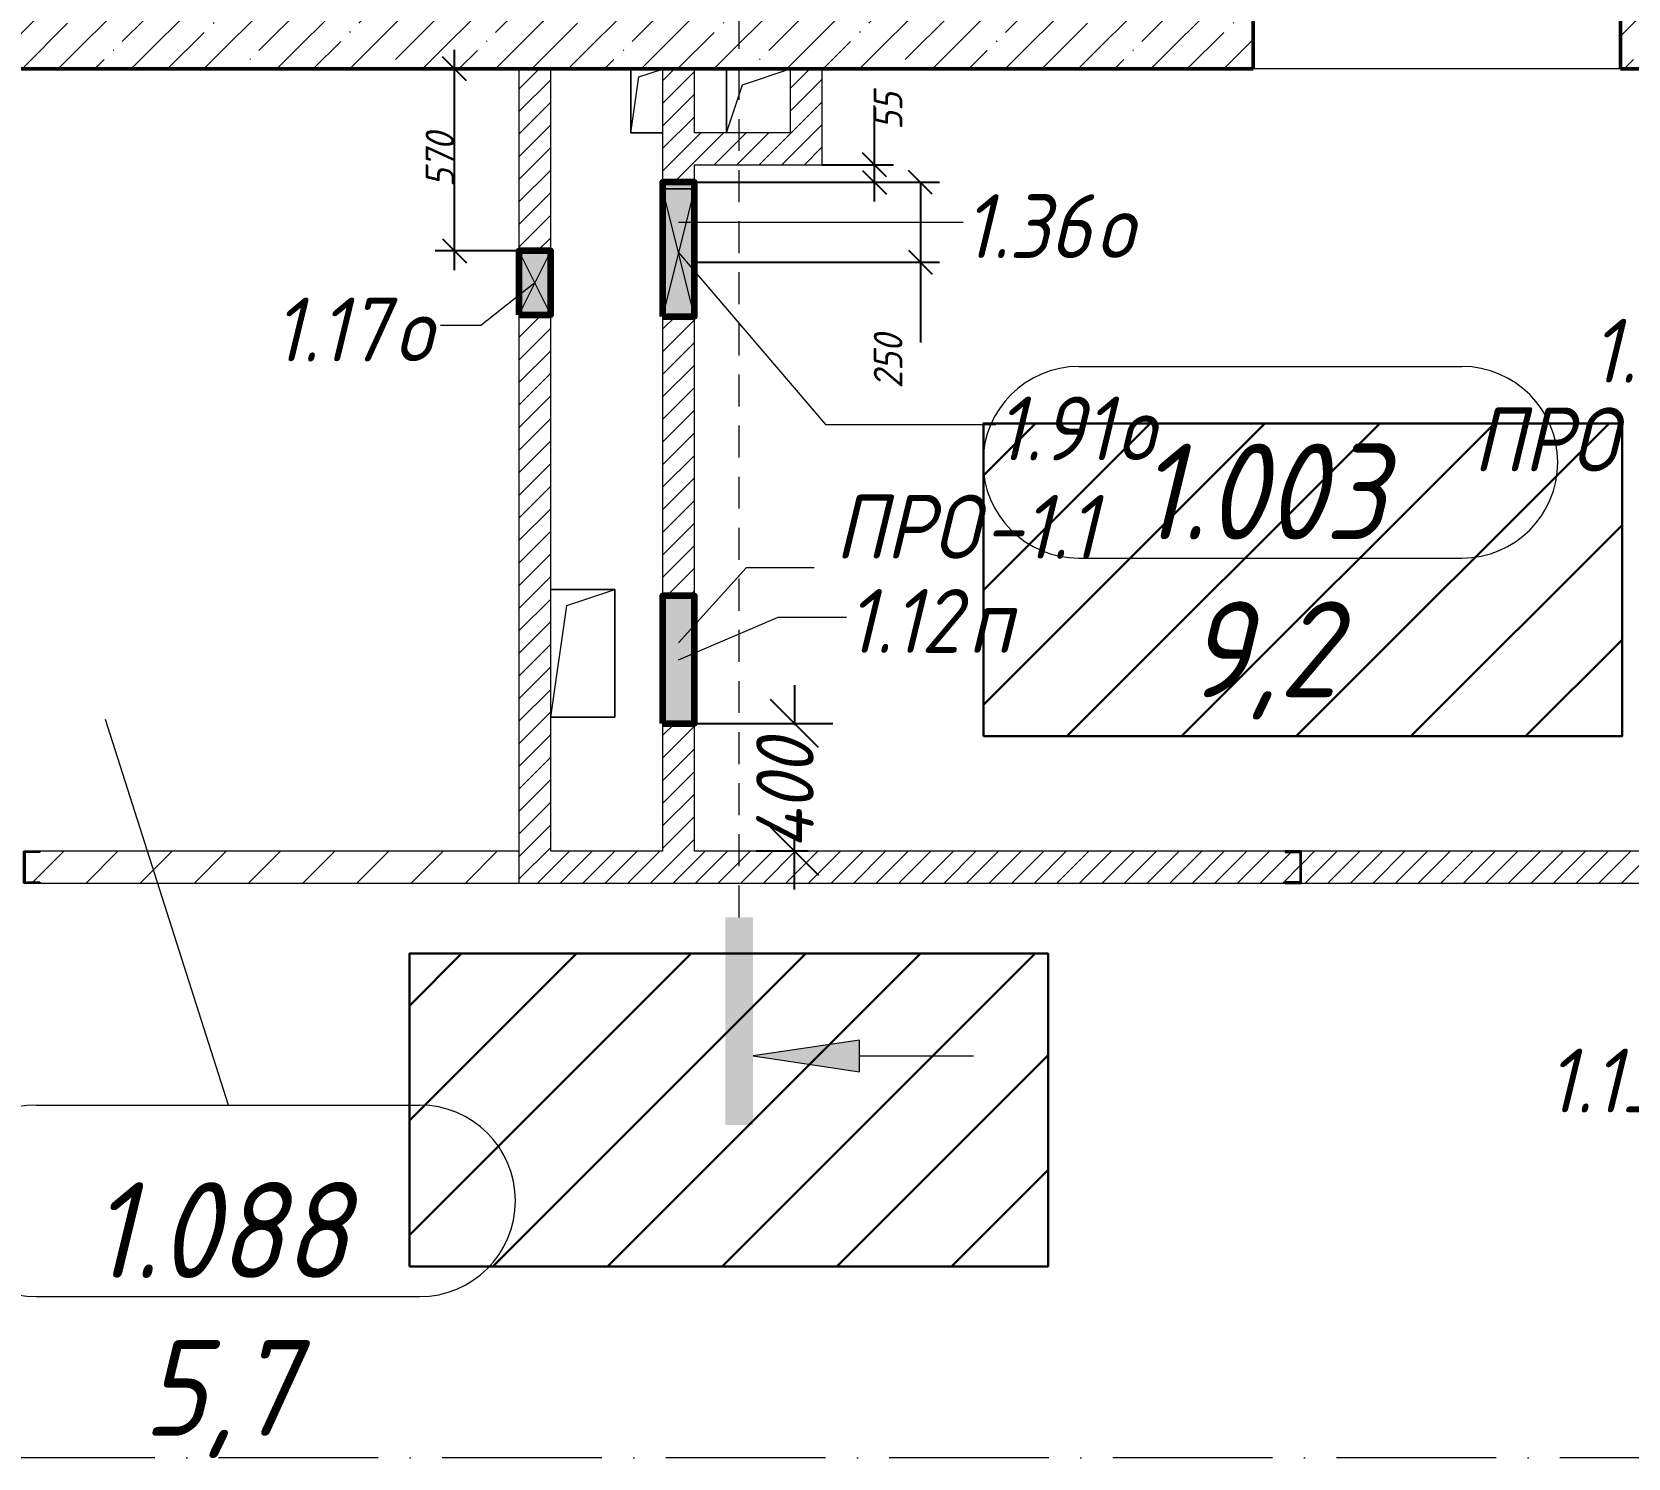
# Model space of a CAD drawing. Header units: millimetres. Extents: x -356862 to 418287, y 0 to 839748.
# Drawn here: x -177140 to -172141, y 522097 to 526563 of the extents above; entities that cross this region are included whole.
import ezdxf

# ---------------------------------------------------------------- set-up
doc = ezdxf.new("R2010")
doc.units = ezdxf.units.MM
doc.linetypes.add('200_ШТРИХ_ш1п0_6_', pattern=[160, 100, -60])
doc.linetypes.add('50_200_ШТРИХ_1Т_ш5_п1_п1_', pattern=[700, 500, -100, 0, -100])
for name, color, linetype, lineweight in [('0) строит. леса', 20, 'Continuous', 30), ('9.7) Заделка 956 шт', 6, 'Continuous', 158), ('A-____-____-DIMS', 7, 'Continuous', 9), ('A-____-NOTE-TEXT', 7, 'Continuous', 9), ('A-____-NOTE-TEXT-1', 7, 'Continuous', 5), ('A-DETL-GENF-OTLN', 7, 'Continuous', 9), ('A-FLOR-____-OTLN', 7, 'Continuous', 9), ('A-GENM-____-IDEN', 7, 'Continuous', 9), ('A-GENM-____-MCUT', 7, 'Continuous', 25), ('A-GENM-____-OTLN', 7, 'Continuous', 9), ('A-GENM-____-OTLN-1', 7, 'Continuous', 25), ('A-GLAZ-____-IDEN', 7, 'Continuous', 9), ('A-GLAZ-____-OTLN', 7, 'Continuous', 9), ('A-WALL-____-MCUT-2', 7, 'Continuous', 50), ('A-WALL-____-OTLN', 7, 'Continuous', 9), ('A-WALL-____-PATT-1', 7, 'Continuous', 9), ('A-WALL-FNSH-MCUT-1', 7, 'Continuous', 9), ('S-GRID-____-OTLN-1', 7, '50_200_ШТРИХ_1Т_ш5_п1_п1_', 9)]:
    doc.layers.add(name, color=color, linetype=linetype, lineweight=lineweight)
for name, color, linetype, lineweight, true_color in [('A-AREA-IDEN-1', 7, 'Continuous', 9, 0x000000), ('A-DETL-GENF-OTLN-3', 9, 'Continuous', 9, 0x808080), ('A-DETL-GENF-OTLN-4', 9, '200_ШТРИХ_ш1п0_6_', 9, 0x808080)]:
    doc.layers.add(name, color=color, linetype=linetype, lineweight=lineweight, true_color=true_color)
doc.styles.add('ISOCPEUR_I', font='isocpeui.ttf', dxfattribs={"width": 0.9, "height": 2.5})
doc.styles.add('ISOCPEUR_I_10', font='isocpeui.ttf', dxfattribs={"width": 0.9, "height": 180})
doc.styles.add('ISOCPEUR_I_11', font='isocpeui.ttf', dxfattribs={"width": 0.9, "height": 200})
doc.styles.add('ISOCPEUR_I_7', font='isocpeui.ttf', dxfattribs={"width": 0.9, "height": 90})
doc.dimstyles.new('ISO-1_8_0_9К_СРЕДНИЙ_Кладочные_1', dxfattribs={"dimscale": 304.8, "dimtxt": 89.638306, "dimasz": 0.246063, "dimexe": 0.19685, "dimexo": 0, "dimgap": 0, "dimtad": 1, "dimdec": 3, "dimrnd": 0.001, "dimdsep": 46, "dimtxsty": 'ISOCPEUR_I_7', "dimblk1": 'OBLIQUE', "dimblk2": 'OBLIQUE', "dimsah": 1, "dimcen": 0.09, "dimdle": 0.19685, "dimazin": 0, "dimtfac": 1, "dimtdec": 4, "dimtix": 1, "dimtmove": 0, "dimatfit": 3, "dimfxl": 1, "dimtvp": 1, "dimtolj": 1, "dimtzin": 0, "dimarcsym": 2})
doc.dimstyles.new('ISO-1_8_0_9К_СРЕДНИЙ_Кладочные_2', dxfattribs={"dimscale": 304.8, "dimtxt": 89.638306, "dimasz": 0.246063, "dimexe": 0.19685, "dimexo": 0, "dimgap": 0, "dimtad": 1, "dimdec": 3, "dimrnd": 0.001, "dimdsep": 46, "dimtxsty": 'ISOCPEUR_I_7', "dimblk1": 'OBLIQUE', "dimblk2": 'OBLIQUE', "dimsah": 1, "dimcen": 0.09, "dimdle": 0.19685, "dimazin": 0, "dimtfac": 1, "dimtdec": 4, "dimtix": 1, "dimtmove": 1, "dimatfit": 3, "dimfxl": 1, "dimtvp": 1, "dimtolj": 1, "dimtzin": 0, "dimarcsym": 2})
doc.dimstyles.new('ISO-1_8_0_9К_СРЕДНИЙ_Кладочные_3', dxfattribs={"dimscale": 304.8, "dimtxt": 179.276612, "dimasz": 0.492126, "dimexe": 0.393701, "dimexo": 0, "dimgap": 0, "dimtad": 1, "dimdec": 3, "dimrnd": 0.001, "dimdsep": 46, "dimtxsty": 'ISOCPEUR_I_10', "dimblk1": 'OBLIQUE', "dimblk2": 'OBLIQUE', "dimsah": 1, "dimcen": 0.09, "dimdle": 0.393701, "dimazin": 0, "dimtfac": 1, "dimtdec": 4, "dimtix": 1, "dimtmove": 0, "dimatfit": 3, "dimfxl": 1, "dimtvp": 1, "dimtolj": 1, "dimtzin": 0, "dimarcsym": 2})
pattern_1 = [(45, (-176515.067, 459015.94), (-35.35534, 35.35534), [])]

# ---------------------------------------------------------------- blocks, each defined once
blk = doc.blocks.new('154_Фахверк_СКБ_Швеллер - Тип_100_4010-27789772-АР1_План отверстий 1 этажа в осях 1-64_Ю-ЯЯ')
at = {"layer": 'A-GENM-____-MCUT'}
for p, q in [((175, 50), (125, 50)), ((125, 50), (125, -50)), ((175, 47), (175, 50)), ((128, 47), (175, 47)), ((128, -47), (128, 47)), ((175, -47), (128, -47)), ((175, -50), (175, -47)), ((125, -50), (175, -50))]:
    blk.add_line(p, q, dxfattribs=at)
blk = doc.blocks.new('154_Фахверк_СКБ_Швеллер - Тип_100_4010-28225412-АР1_План отверстий 1 этажа в осях 1-64_Ю-ЯЯ')
at = {"layer": 'A-GENM-____-MCUT'}
for p, q in [((125, 50), (175, 50)), ((125, -50), (125, 50)), ((175, 50), (175, 47)), ((128, 47), (128, -47)), ((175, 47), (128, 47)), ((128, -47), (175, -47)), ((175, -47), (175, -50)), ((175, -50), (125, -50))]:
    blk.add_line(p, q, dxfattribs=at)
blk = doc.blocks.new('AR_Отверстие Ниша - Лючок-36657938-АР1_План отверстий 1 этажа в осях 1-64_Ю-ЯЯ')
at = {"layer": 'A-GLAZ-____-OTLN'}
blk.add_hatch(color=256, dxfattribs=at).paths.add_polyline_path([(200, 50), (-200, 50), (-200, -50), (200, -50)], flags=0)
for p, q in [((-200, 50), (200, 50)), ((-200, -50), (-200, 50)), ((200, 50), (200, -50)), ((200, -50), (-200, -50))]:
    blk.add_line(p, q, dxfattribs=at)
blk = doc.blocks.new('AR_Отверстие прямоугольное _в плите_ - AR_Отверстие прямоугольное _в плите_-30229368-АР1_План отверстий 1 этажа в осях 1-64_Ю-ЯЯ')
at = {"layer": 'A-GENM-____-OTLN'}
for p, q in [((100, 200), (-100, 200)), ((-50, 150), (100, 200)), ((100, -200), (100, 200)), ((-100, -200), (-50, 150)), ((-100, -200), (100, -200))]:
    blk.add_line(p, q, dxfattribs=at)
blk = doc.blocks.new('AR_Отверстие прямоугольное _в плите_ - AR_Отверстие прямоугольное _в плите_-V232-АР1_План отверстий 1 этажа в осях 1-64_Ю-ЯЯ')
at = {"layer": 'A-GENM-____-OTLN'}
for p, q in [((-50, 100), (-50, -100)), ((-50, -100), (-25, 75)), ((-25, 75), (49.1, 99.7)), ((-50, -100), (48.9, -100))]:
    blk.add_line(p, q, dxfattribs=at)
blk = doc.blocks.new('AR_Отверстие прямоугольное _в плите_ - AR_Отверстие прямоугольное _в плите_-V245-АР1_План отверстий 1 этажа в осях 1-64_Ю-ЯЯ')
at = {"layer": 'A-GENM-____-OTLN'}
for p, q in [((-100, 100), (-100, -100)), ((-50, 50), (100, 100)), ((-100, -100), (-50, 50))]:
    blk.add_line(p, q, dxfattribs=at)
blk = doc.blocks.new('AR_Отверстие прямоугольное _в стене__БезПР - AR_Отверстие прямоугольное _в стене__БезПР-36427953-АР1_План отверстий 1 этажа в осях 1-64_Ю-ЯЯ')
at = {"layer": 'A-GLAZ-____-OTLN'}
blk.add_hatch(color=256, dxfattribs=at).paths.add_polyline_path([(100, 50), (-100, 50), (-100, -50), (100, -50)], flags=0)
at = {"layer": 'A-DETL-GENF-OTLN'}
for p, q in [((-100, -50), (-100, 50)), ((-100, 50), (100, 50)), ((100, 50), (-100, -50)), ((-100, 50), (100, -50)), ((100, 50), (-100, 50)), ((-100, 50), (-100, -50)), ((100, 50), (100, -50)), ((100, -50), (100, 50)), ((100, -50), (-100, -50)), ((-100, -50), (100, -50))]:
    blk.add_line(p, q, dxfattribs=at)
blk = doc.blocks.new('AR_Отверстие прямоугольное _в стене__БезПР - AR_Отверстие прямоугольное _в стене__БезПР-36428383-АР1_План отверстий 1 этажа в осях 1-64_Ю-ЯЯ')
at = {"layer": 'A-GLAZ-____-OTLN'}
blk.add_hatch(color=256, dxfattribs=at).paths.add_polyline_path([(200, 50), (-200, 50), (-200, -50), (200, -50)], flags=0)
at = {"layer": 'A-DETL-GENF-OTLN'}
for p, q in [((-200, -50), (-200, 50)), ((-200, 50), (200, 50)), ((200, 50), (-200, -50)), ((-200, 50), (200, -50)), ((200, 50), (-200, 50)), ((-200, 50), (-200, -50)), ((200, 50), (200, -50)), ((200, -50), (200, 50)), ((200, -50), (-200, -50)), ((-200, -50), (200, -50))]:
    blk.add_line(p, q, dxfattribs=at)
at = {"layer": 'A-GLAZ-____-OTLN'}
blk.add_line((200, 50), (-200, 50), dxfattribs=at)
blk = doc.blocks.new('AR_Отверстие прямоугольное _в стене__БезПР - AR_Отверстие прямоугольное _в стене__БезПР-V252-АР1_План отверстий 1 этажа в осях 1-64_Ю-ЯЯ')
at = {"layer": 'A-GLAZ-____-OTLN'}
blk.add_hatch(color=256, dxfattribs=at).paths.add_polyline_path([(-105, -50), (-105, 50), (-125, 50), (-125, -50)], flags=0)
at = {"layer": 'A-DETL-GENF-OTLN'}
for p, q in [((-125, -50), (-125, 50)), ((-125, 50), (-105, 50)), ((-125, 50), (-105, 42)), ((-105, 50), (-125, 50)), ((-125, 50), (-125, -50)), ((-105, -42), (-125, -50)), ((-105, -50), (-125, -50)), ((-125, -50), (-105, -50))]:
    blk.add_line(p, q, dxfattribs=at)
blk = doc.blocks.new('DET_L_Имитация разреза_ISO2-5 - Вправо-36657417-АР1_План отверстий 1 этажа в осях 1-64_Ю-ЯЯ')
at = {"layer": 'A-DETL-GENF-OTLN-4'}
blk.add_line((143.1, 0), (3486.6, 0), dxfattribs=at)
blk = doc.blocks.new('_Oblique')
at = {"color": 0, "linetype": 'ByBlock', "lineweight": -2}
blk.add_line((-0.5, -0.5), (0.5, 0.5), dxfattribs=at)
blk = doc.blocks.new('*D13543')
at = {"layer": 'A-____-____-DIMS', "color": 0, "lineweight": -2, "transparency": 16777216}
for p, q in [((-174751.8, 524517), (-174751.8, 524391.4)), ((-175112, 524397), (-174631.8, 524397)), ((-174751.8, 523877), (-174751.8, 524039.3)), ((-174709.1, 523997), (-174871.8, 523997))]:
    blk.add_line(p, q, dxfattribs=at)
at = {"layer": 'Defpoints', "color": 0, "transparency": 16777216}
for p in [(-175112, 524397), (-174751.8, 524397), (-174709.1, 523997)]:
    blk.add_point(p, dxfattribs=at)
at = {"layer": 'A-____-____-DIMS', "color": 0, "lineweight": -2, "transparency": 16777216, "xscale": 150, "yscale": 150, "zscale": 150}
for p, rotation in [((-174751.8, 524397), 90), ((-174751.8, 523997), 270)]:
    blk.add_blockref('_Oblique', p, dxfattribs=dict(at, rotation=rotation))
at = {"layer": 'A-____-____-DIMS', "color": 0, "transparency": 16777216, "insert": (-174871.8, 524002.3), "char_height": 180, "width": 426.127, "attachment_point": 1, "rotation": 90, "line_spacing_factor": 1.149209, "style": 'ISOCPEUR_I_10'}
blk.add_mtext('\\A1;400', dxfattribs=at)
blk = doc.blocks.new('*D13580')
at = {"layer": 'A-____-____-DIMS', "color": 0, "lineweight": -2, "transparency": 16777216}
for p, q in [((-175816.8, 525817), (-175816.8, 526507)), ((-175922.9, 526447), (-175756.8, 526447)), ((-175615.1, 525877), (-175876.8, 525877))]:
    blk.add_line(p, q, dxfattribs=at)
at = {"layer": 'Defpoints', "color": 0, "transparency": 16777216}
for p in [(-175922.9, 526447), (-175816.8, 526447), (-175615.1, 525877)]:
    blk.add_point(p, dxfattribs=at)
at = {"layer": 'A-____-____-DIMS', "color": 0, "lineweight": -2, "transparency": 16777216, "xscale": 75, "yscale": 75, "zscale": 75}
for p, rotation in [((-175816.8, 526447), 90), ((-175816.8, 525877), 270)]:
    blk.add_blockref('_Oblique', p, dxfattribs=dict(at, rotation=rotation))
at = {"layer": 'A-____-____-DIMS', "color": 0, "transparency": 16777216, "insert": (-175862.4, 526162), "char_height": 90, "width": 409.578, "attachment_point": 5, "rotation": 90, "style": 'ISOCPEUR_I_7'}
blk.add_mtext('\\A1;570', dxfattribs=at)
blk = doc.blocks.new('*D13581')
at = {"layer": 'A-____-____-DIMS', "color": 0, "lineweight": -2, "transparency": 16777216}
for p, q in [((-175065.1, 526092), (-174297.8, 526092)), ((-174357.8, 526092), (-174357.8, 525782)), ((-175065.1, 525842), (-174297.8, 525842)), ((-174357.8, 525842), (-174357.8, 525590.6))]:
    blk.add_line(p, q, dxfattribs=at)
at = {"layer": 'Defpoints', "color": 0, "transparency": 16777216}
for p in [(-175065.1, 526092), (-174357.8, 526092), (-175065.1, 525842)]:
    blk.add_point(p, dxfattribs=at)
at = {"layer": 'A-____-____-DIMS', "color": 0, "lineweight": -2, "transparency": 16777216, "xscale": 75, "yscale": 75, "zscale": 75}
for p, rotation in [((-174357.8, 526092), 90), ((-174357.8, 525842), 270)]:
    blk.add_blockref('_Oblique', p, dxfattribs=dict(at, rotation=rotation))
at = {"layer": 'A-____-____-DIMS', "color": 0, "transparency": 16777216, "insert": (-174503.8, 525445.9), "char_height": 90, "width": 409.578, "attachment_point": 1, "rotation": 90, "line_spacing_factor": 1.149209, "style": 'ISOCPEUR_I_7'}
blk.add_mtext('\\A1;250', dxfattribs=at)
blk = doc.blocks.new('*D13582')
at = {"layer": 'A-____-____-DIMS', "color": 0, "lineweight": -2, "transparency": 16777216}
for p, q in [((-174501.6, 526147), (-174501.6, 526332.5)), ((-174665.1, 526147), (-174441.6, 526147)), ((-174501.6, 526032), (-174501.6, 526147)), ((-175065.1, 526092), (-174441.6, 526092))]:
    blk.add_line(p, q, dxfattribs=at)
at = {"layer": 'Defpoints', "color": 0, "transparency": 16777216}
for p in [(-174665.1, 526147), (-174501.6, 526147), (-175065.1, 526092)]:
    blk.add_point(p, dxfattribs=at)
at = {"layer": 'A-____-____-DIMS', "color": 0, "lineweight": -2, "transparency": 16777216, "xscale": 75, "yscale": 75, "zscale": 75}
for p, rotation in [((-174501.6, 526147), 90), ((-174501.6, 526092), 270)]:
    blk.add_blockref('_Oblique', p, dxfattribs=dict(at, rotation=rotation))
at = {"layer": 'A-____-____-DIMS', "color": 0, "transparency": 16777216, "insert": (-174503.8, 526256), "char_height": 90, "width": 273.052, "attachment_point": 1, "rotation": 90, "line_spacing_factor": 1.149209, "style": 'ISOCPEUR_I_7'}
blk.add_mtext('\\A1;55', dxfattribs=at)
blk = doc.blocks.new('AAR_СКБ_Марка_помещения_1_5 ммп - Номер _ Площадь-27962135-АИ_План этажа_Стены_1')
at = {"layer": 'A-AREA-IDEN-1'}
for p, q in [((-2.987, 3), (3.013, 3)), ((-2.987, 0), (3.013, 0))]:
    blk.add_line(p, q, dxfattribs=at)
for centre, start, end in [((-2.987, 1.5), 90, 270), ((3.013, 1.5), 270, 90)]:
    blk.add_arc(centre, 1.5, start, end, dxfattribs=at)

msp = doc.modelspace()

# ---------------------------------------------------------------- hatches: boundary and pattern name
at = {"layer": '0) строит. леса'}
h = msp.add_hatch(dxfattribs=at)
h.set_pattern_fill('ANSI31', color=256, scale=80)
h.set_pattern_definition([(45, (-173720.2, 670375.45), (-179.60512, 179.60512), [])])
h.paths.add_polyline_path([(-174160.4249, 524356.9538), (-172160.4249, 524356.9538), (-172160.4249, 525336.9538), (-174160.4249, 525336.9538)])
h = msp.add_hatch(dxfattribs=at)
h.set_pattern_fill('ANSI31', color=256, scale=80)
h.set_pattern_definition([(45, (-175517.54, 668715.3), (-179.60512, 179.60512), [])])
h.paths.add_polyline_path([(-175957.7668, 522696.7982), (-173957.7668, 522696.7982), (-173957.7668, 523676.7982), (-175957.7668, 523676.7982)])
at = {"layer": 'A-____-NOTE-TEXT-1'}
for points in [[(-174881.6992, 523140.0766), (-174881.6992, 523790.0766), (-174968.4358, 523790.0766), (-174968.4358, 523140.0766)], [(-174548.0578, 523305.9247), (-174548.0578, 523405.9247), (-174881.6992, 523355.9247)]]:
    msp.add_hatch(color=256, dxfattribs=at).paths.add_polyline_path(points, flags=0)
at = {"layer": 'A-WALL-____-PATT-1'}
h = msp.add_hatch(dxfattribs=at)
h.set_pattern_fill('FP_13', color=256, style=0, pattern_type=2)
h.set_pattern_definition([(45, (-176515.07, 459015.94), (-114.04925, 114.04925), []), (45, (-176401.02, 459015.94), (-114.04925, 114.04925), [201.612, -40.322, 3.353, -36.97])])
h.paths.add_polyline_path([(-171465.0675, 526446.983), (-171465.0675, 526696.983), (-172165.0675, 526696.983), (-172165.0675, 526446.983)], flags=0)
h.paths.add_polyline_path([(-173315.0675, 526446.983), (-173315.0675, 526696.983), (-178465.0675, 526696.983), (-178465.0675, 526446.983), (-176530.4762, 526446.983)], flags=0)
h = msp.add_hatch(dxfattribs=at)
h.set_pattern_fill('FP_5', color=256, style=0, pattern_type=2)
h.set_pattern_definition(pattern_1)
h.paths.add_polyline_path([(-175515.0675, 523896.983), (-175515.0675, 525676.983), (-175615.0675, 525676.983), (-175615.0675, 523896.983)], flags=0)
h.paths.add_polyline_path([(-175515.0675, 525876.983), (-175515.0675, 526446.983), (-175615.0675, 526446.983), (-175615.0675, 525876.983), (-175591.8022, 525876.983)], flags=0)
h = msp.add_hatch(dxfattribs=at)
h.set_pattern_fill('FP_5', color=256, style=0, pattern_type=2)
h.set_pattern_definition(pattern_1)
h.paths.add_polyline_path([(-175165.0675, 523996.983), (-175065.0675, 523996.983), (-175065.0675, 524396.983), (-175165.0675, 524396.983)], flags=0)
h.paths.add_polyline_path([(-175065.0675, 524796.983), (-175065.0675, 525671.983), (-175165.0675, 525671.983), (-175165.0675, 524796.983), (-175127.8582, 524796.983)], flags=0)
h.paths.add_polyline_path([(-175065.0675, 526091.983), (-175065.0675, 526446.983), (-175165.0675, 526446.983), (-175165.0675, 526091.983), (-175067.6256, 526091.983)], flags=0)
h = msp.add_hatch(dxfattribs=at)
h.set_pattern_fill('FP_5', color=256, style=0, pattern_type=2)
h.set_pattern_definition(pattern_1)
h.paths.add_polyline_path([(-174665.0675, 526146.983), (-174665.0675, 526446.983), (-174765.0675, 526446.983), (-174765.0675, 526146.983)], flags=0)
h = msp.add_hatch(dxfattribs=at)
h.set_pattern_fill('FP_5', color=256, style=0, pattern_type=2)
h.set_pattern_definition(pattern_1)
h.paths.add_polyline_path([(-174765.0675, 526146.983), (-174765.0675, 526246.983), (-175065.0675, 526246.983), (-175065.0675, 526146.983)], flags=0)
h = msp.add_hatch(dxfattribs=at)
h.set_pattern_fill('FP_4', color=256, style=0, pattern_type=2)
h.set_pattern_definition([(45, (-176515.07, 459015.94), (-84.85281, 84.85281), [])])
h.paths.add_polyline_path([(-175615.0675, 523896.983), (-175615.0675, 523996.983), (-177115.0675, 523996.983), (-177115.0675, 523993.983), (-177162.0675, 523993.983), (-177162.0675, 523899.983), (-177115.0675, 523899.983), (-177115.0675, 523896.983), (-176530.4762, 523896.983)], flags=0)
h.paths.add_polyline_path([(-178361.0675, 523896.983), (-178361.0675, 523904.583), (-178319.5675, 523904.583), (-178319.5675, 523989.383), (-178361.0675, 523989.383), (-178361.0675, 523996.983), (-178709.0675, 523996.983), (-178709.0675, 523921.983), (-178715.0675, 523921.983), (-178715.0675, 523896.983), (-178709.0675, 523896.983)], flags=0)
h = msp.add_hatch(dxfattribs=at)
h.set_pattern_fill('FP_5', color=256, style=0, pattern_type=2)
h.set_pattern_definition(pattern_1)
h.paths.add_polyline_path([(-171165.0675, 523896.983), (-171165.0675, 523996.983), (-173165.0675, 523996.983), (-173165.0675, 523896.983), (-172995.4749, 523896.983)], flags=0)
h.paths.add_polyline_path([(-173215.0675, 523896.983), (-173215.0675, 523899.983), (-173168.0675, 523899.983), (-173168.0675, 523993.983), (-173215.0675, 523993.983), (-173215.0675, 523996.983), (-175515.0675, 523996.983), (-175515.0675, 523896.983)], flags=0)

# ---------------------------------------------------------------- linework, layer by layer
at = {"layer": '0) строит. леса'}
for points in [[(-174160.4249, 524356.9538), (-172160.4249, 524356.9538), (-172160.4249, 525336.9538), (-174160.4249, 525336.9538)], [(-175957.7668, 522696.7982), (-173957.7668, 522696.7982), (-173957.7668, 523676.7982), (-175957.7668, 523676.7982)]]:
    msp.add_lwpolyline(points, close=True, dxfattribs=at)
at = {"layer": '9.7) Заделка 956 шт'}
for points in [[(-175165.0675, 525671.983), (-175065.0675, 525671.983), (-175065.0675, 526091.983), (-175165.0675, 526091.983)], [(-175615.0675, 525676.983), (-175515.0675, 525676.983), (-175515.0675, 525876.983), (-175615.0675, 525876.983)], [(-175165.0675, 524396.983), (-175065.0675, 524396.983), (-175065.0675, 524796.983), (-175165.0675, 524796.983)]]:
    msp.add_lwpolyline(points, close=True, dxfattribs=at)
at = {"layer": 'A-____-NOTE-TEXT'}
for p, q in [((-174548.0578, 523405.9247), (-174881.6992, 523355.9247)), ((-174548.0578, 523305.9247), (-174548.0578, 523405.9247)), ((-174881.6992, 523355.9247), (-174548.0578, 523305.9247)), ((-174548.0578, 523355.9247), (-174191.8078, 523355.9247))]:
    msp.add_line(p, q, dxfattribs=at)
at = {"layer": 'A-AREA-IDEN-1'}
msp.add_line((-176910.6446, 524411.1089), (-176525.8384, 523202.7262), dxfattribs=at)
at = {"layer": 'A-FLOR-____-OTLN'}
for p, q in [((-175263.9822, 526246.983), (-175263.9822, 526446.983)), ((-174965.0675, 526246.983), (-174965.0675, 526446.983)), ((-175165.0675, 526246.983), (-175263.9822, 526246.983)), ((-175515.0675, 524816.983), (-175315.0675, 524816.983)), ((-175315.0675, 524816.983), (-175315.0675, 524416.983)), ((-175315.0675, 524416.983), (-175515.0675, 524416.983))]:
    msp.add_line(p, q, dxfattribs=at)
at = {"layer": 'A-GENM-____-IDEN'}
for p, q in [((-175115.0675, 524650.0376), (-174902.6149, 524885.983)), ((-174902.6149, 524885.983), (-174690.1623, 524885.983))]:
    msp.add_line(p, q, dxfattribs=at)
at = {"layer": 'A-GLAZ-____-IDEN'}
for p, q in [((-175115.0675, 525966.983), (-174223.4963, 525967.0571)), ((-175115.0675, 525871.983), (-174655.1551, 525333.5626)), ((-175565.0675, 525776.983), (-175734.5673, 525643.3924)), ((-175734.5673, 525643.3924), (-175860.1088, 525643.3924)), ((-174655.1551, 525333.5626), (-174121.9562, 525333.5626)), ((-175115.0675, 524596.983), (-174803.1206, 524730.6401)), ((-174803.1206, 524730.6401), (-174589.1737, 524730.6401))]:
    msp.add_line(p, q, dxfattribs=at)
at = {"layer": 'A-WALL-____-MCUT-2'}
for p, q in [((-173315.0675, 526446.983), (-173315.0675, 526696.983)), ((-172165.0675, 526696.983), (-172165.0675, 526446.983)), ((-178465.0675, 526446.983), (-173315.0675, 526446.983)), ((-172165.0675, 526446.983), (-171465.0675, 526446.983))]:
    msp.add_line(p, q, dxfattribs=at)
at = {"layer": 'A-WALL-____-OTLN'}
msp.add_line((-172165.0675, 526446.983), (-173315.0675, 526446.983), dxfattribs=at)
at = {"layer": 'A-WALL-FNSH-MCUT-1'}
for p, q in [((-175615.0675, 526446.983), (-175615.0675, 525876.983)), ((-175515.0675, 525876.983), (-175515.0675, 526446.983)), ((-175165.0675, 526446.983), (-175165.0675, 526091.983)), ((-175065.0675, 526246.983), (-175065.0675, 526446.983)), ((-174765.0675, 526446.983), (-174765.0675, 526246.983)), ((-174665.0675, 526146.983), (-174665.0675, 526446.983)), ((-174765.0675, 526246.983), (-175065.0675, 526246.983)), ((-175065.0675, 526091.983), (-175065.0675, 526146.983)), ((-175065.0675, 526146.983), (-174665.0675, 526146.983)), ((-175615.0675, 525676.983), (-175615.0675, 523896.983)), ((-175515.0675, 523996.983), (-175515.0675, 525676.983)), ((-175165.0675, 525671.983), (-175165.0675, 524796.983)), ((-175065.0675, 524796.983), (-175065.0675, 525671.983)), ((-175165.0675, 524396.983), (-175165.0675, 523996.983)), ((-175065.0675, 523996.983), (-175065.0675, 524396.983)), ((-175615.0675, 523996.983), (-177115.0675, 523996.983)), ((-175165.0675, 523996.983), (-175515.0675, 523996.983)), ((-173215.0675, 523996.983), (-175065.0675, 523996.983)), ((-171465.0675, 523996.983), (-173165.0675, 523996.983)), ((-177115.0675, 523896.983), (-173215.0675, 523896.983)), ((-173165.0675, 523896.983), (-171165.0675, 523896.983))]:
    msp.add_line(p, q, dxfattribs=at)
at = {"layer": 'S-GRID-____-OTLN-1'}
msp.add_line((-72440.6609, 522096.983), (-181183.8377, 522096.983), dxfattribs=at)

# ---------------------------------------------------------------- block references
at = {"layer": 'A-AREA-IDEN-1', "xscale": 199.9999999999999, "yscale": 199.9999999999999, "zscale": 199.9999999999999}
for p in [(-173264.1634, 524915.1646), (-176528.4208, 522602.2235)]:
    msp.add_blockref('AAR_СКБ_Марка_помещения_1_5 ммп - Номер _ Площадь-27962135-АИ_План этажа_Стены_1', p, dxfattribs=at)
at = {"layer": 'A-DETL-GENF-OTLN-3', "rotation": 90.00000000000072}
msp.add_blockref('DET_L_Имитация разреза_ISO2-5 - Вправо-36657417-АР1_План отверстий 1 этажа в осях 1-64_Ю-ЯЯ', (-174925.0675, 523646.983), dxfattribs=at)
at = {"layer": 'A-GENM-____-OTLN'}
for name, p in [('AR_Отверстие прямоугольное _в плите_ - AR_Отверстие прямоугольное _в плите_-V232-АР1_План отверстий 1 этажа в осях 1-64_Ю-ЯЯ', (-175213.9822, 526346.983)), ('AR_Отверстие прямоугольное _в плите_ - AR_Отверстие прямоугольное _в плите_-V245-АР1_План отверстий 1 этажа в осях 1-64_Ю-ЯЯ', (-174865.0675, 526346.983)), ('AR_Отверстие прямоугольное _в плите_ - AR_Отверстие прямоугольное _в плите_-30229368-АР1_План отверстий 1 этажа в осях 1-64_Ю-ЯЯ', (-175415.0675, 524616.983))]:
    msp.add_blockref(name, p, dxfattribs=at)
at = {"layer": 'A-GENM-____-OTLN-1'}
msp.add_blockref('154_Фахверк_СКБ_Швеллер - Тип_100_4010-28225412-АР1_План отверстий 1 этажа в осях 1-64_Ю-ЯЯ', (-177290.0675, 523946.983), dxfattribs=at)
at = {"layer": 'A-GENM-____-OTLN-1', "rotation": 180}
msp.add_blockref('154_Фахверк_СКБ_Швеллер - Тип_100_4010-27789772-АР1_План отверстий 1 этажа в осях 1-64_Ю-ЯЯ', (-173040.0675, 523946.983), dxfattribs=at)
at = {"layer": 'A-GLAZ-____-OTLN', "rotation": 269.9999999999999}
for name, p in [('AR_Отверстие прямоугольное _в стене__БезПР - AR_Отверстие прямоугольное _в стене__БезПР-V252-АР1_План отверстий 1 этажа в осях 1-64_Ю-ЯЯ', (-175115.0675, 525966.983)), ('AR_Отверстие прямоугольное _в стене__БезПР - AR_Отверстие прямоугольное _в стене__БезПР-36428383-АР1_План отверстий 1 этажа в осях 1-64_Ю-ЯЯ', (-175115.0675, 525871.983)), ('AR_Отверстие прямоугольное _в стене__БезПР - AR_Отверстие прямоугольное _в стене__БезПР-36427953-АР1_План отверстий 1 этажа в осях 1-64_Ю-ЯЯ', (-175565.0675, 525776.983)), ('AR_Отверстие Ниша - Лючок-36657938-АР1_План отверстий 1 этажа в осях 1-64_Ю-ЯЯ', (-175115.0675, 524596.983))]:
    msp.add_blockref(name, p, dxfattribs=at)

# ---------------------------------------------------------------- texts
at = {"layer": 'A-AREA-IDEN-1', "char_height": 300, "attachment_point": 8, "line_spacing_factor": 1.139951, "style": 'ISOCPEUR_I'}
for s, insert, width in [('\\pxqc,t8.46667,16.93333,25.4,33.86667,42.33333,50.8,59.26667,67.73333,76.2,84.66667,93.13333,101.6,110.06667,118.53333,127,135.46667,143.93333,152.4,160.86667,169.33333,177.8,186.26667,194.73333,203.2,211.66667,220.13333,228.6,237.06667,245.53333,254,262.46667,270.93333;{1.003}', (-173289.5924, 524973.4944), 900), ('\\pxqc,t8.46667,16.93333,25.4,33.86667,42.33333,50.8,59.26667,67.73333,76.2,84.66667,93.13333,101.6,110.06667,118.53333,127,135.46667,143.93333,152.4,160.86667,169.33333,177.8,186.26667,194.73333,203.2,211.66667,220.13333,228.6,237.06667,245.53333,254,262.46667,270.93333;{9,2}', (-173288.5924, 524409.5465), 542), ('\\pxqc,t8.46667,16.93333,25.4,33.86667,42.33333,50.8,59.26667,67.73333,76.2,84.66667,93.13333,101.6,110.06667,118.53333,127,135.46667,143.93333,152.4,160.86667,169.33333,177.8,186.26667,194.73333,203.2,211.66667,220.13333,228.6,237.06667,245.53333,254,262.46667,270.93333;{1.088}', (-176553.8499, 522660.5533), 900), ('\\pxqc,t8.46667,16.93333,25.4,33.86667,42.33333,50.8,59.26667,67.73333,76.2,84.66667,93.13333,101.6,110.06667,118.53333,127,135.46667,143.93333,152.4,160.86667,169.33333,177.8,186.26667,194.73333,203.2,211.66667,220.13333,228.6,237.06667,245.53333,254,262.46667,270.93333;{5,7}', (-176552.8499, 522096.6054), 542)]:
    msp.add_mtext(s, dxfattribs=dict(at, insert=insert, width=width))
at = {"layer": 'A-GENM-____-IDEN', "char_height": 200, "attachment_point": 1, "style": 'ISOCPEUR_I_11'}
for s, insert, width in [('ПРО', (-172626.4696, 525386.4022), 562.784625), ('ПРО', (-174625.0189, 525113.0991), 562.784625), ('-1.1', (-174160.6752, 525113.0991), 461.772)]:
    msp.add_mtext(s, dxfattribs=dict(at, insert=insert, width=width))
at = {"layer": 'A-GLAZ-____-IDEN', "char_height": 200, "attachment_point": 1, "style": 'ISOCPEUR_I_11'}
for s, insert, width in [('1.36', (-174223.4963, 526054.6717), 505.063125), ('\\fISOCPEUR|b0|i1|c204|p34|;\\W.9;о', (-173806.7776, 526054.6717), 158.734125), ('1.17', (-176384.4675, 525731.007), 461.772), ('\\fISOCPEUR|b0|i1|c204|p34|;\\W.9;о', (-176003.4675, 525731.007), 158.734125), ('1.17', (-172257.9092, 525664.5975), 461.772), ('1.91', (-174121.9562, 525421.1772), 461.772), ('\\fISOCPEUR|b0|i1|c204|p34|;\\W.9;о', (-173740.9562, 525421.1772), 158.734125), ('1.12', (-174589.1737, 524818.2547), 461.772), ('\\fISOCPEUR|b0|i1|c204|p34|;\\W.9;п', (-174208.1737, 524818.2547), 158.734125), ('1.139', (-172395.8845, 523378.9673), 620.506125)]:
    msp.add_mtext(s, dxfattribs=dict(at, insert=insert, width=width))

# ---------------------------------------------------------------- dimensions: what is measured, and where the dimension line sits
at = {"layer": 'A-____-____-DIMS'}
dim = msp.add_linear_dim(base=(-175816.8436, 526446.983), p1=(-175615.0675, 525876.983), p2=(-175922.9096, 526446.983), angle=90, dimstyle='ISO-1_8_0_9К_СРЕДНИЙ_Кладочные_2', override={"dimpost": '<>', "dimfxl": 647.816932}, dxfattribs=at)
dim.commit()
dim.dimension.update_dxf_attribs({"geometry": '*D13580', "text_midpoint": (-175862.4231, 526161.983)})
for base, p1, p2, dimstyle, override, picture, middle in [((-174501.6362, 526146.983), (-175065.0675, 526091.983), (-174665.0675, 526146.983), 'ISO-1_8_0_9К_СРЕДНИЙ_Кладочные_1', {"dimpost": '<>', "dimfxl": 403.763545}, '*D13582', (-174443.801, 526332.4806)), ((-174357.7692, 526091.983), (-175065.0675, 525841.983), (-175065.0675, 526091.983), 'ISO-1_8_0_9К_СРЕДНИЙ_Кладочные_1', {"dimpost": '<>', "dimfxl": 250}, '*D13581', (-174443.801, 525590.641)), ((-174751.791, 524396.983), (-174709.0856, 523996.983), (-175112.0195, 524396.983), 'ISO-1_8_0_9К_СРЕДНИЙ_Кладочные_3', {"dimpost": '<>', "dimfxl": 567.763779}, '*D13543', (-174751.791, 524215.3778))]:
    dim = msp.add_linear_dim(base=base, p1=p1, p2=p2, angle=90, dimstyle=dimstyle, override=override, dxfattribs=at)
    dim.commit()
    dim.dimension.update_dxf_attribs({"geometry": picture, "text_midpoint": middle, "dimtype": 160, "text_rotation": 90})

doc.saveas('drawing.dxf')
